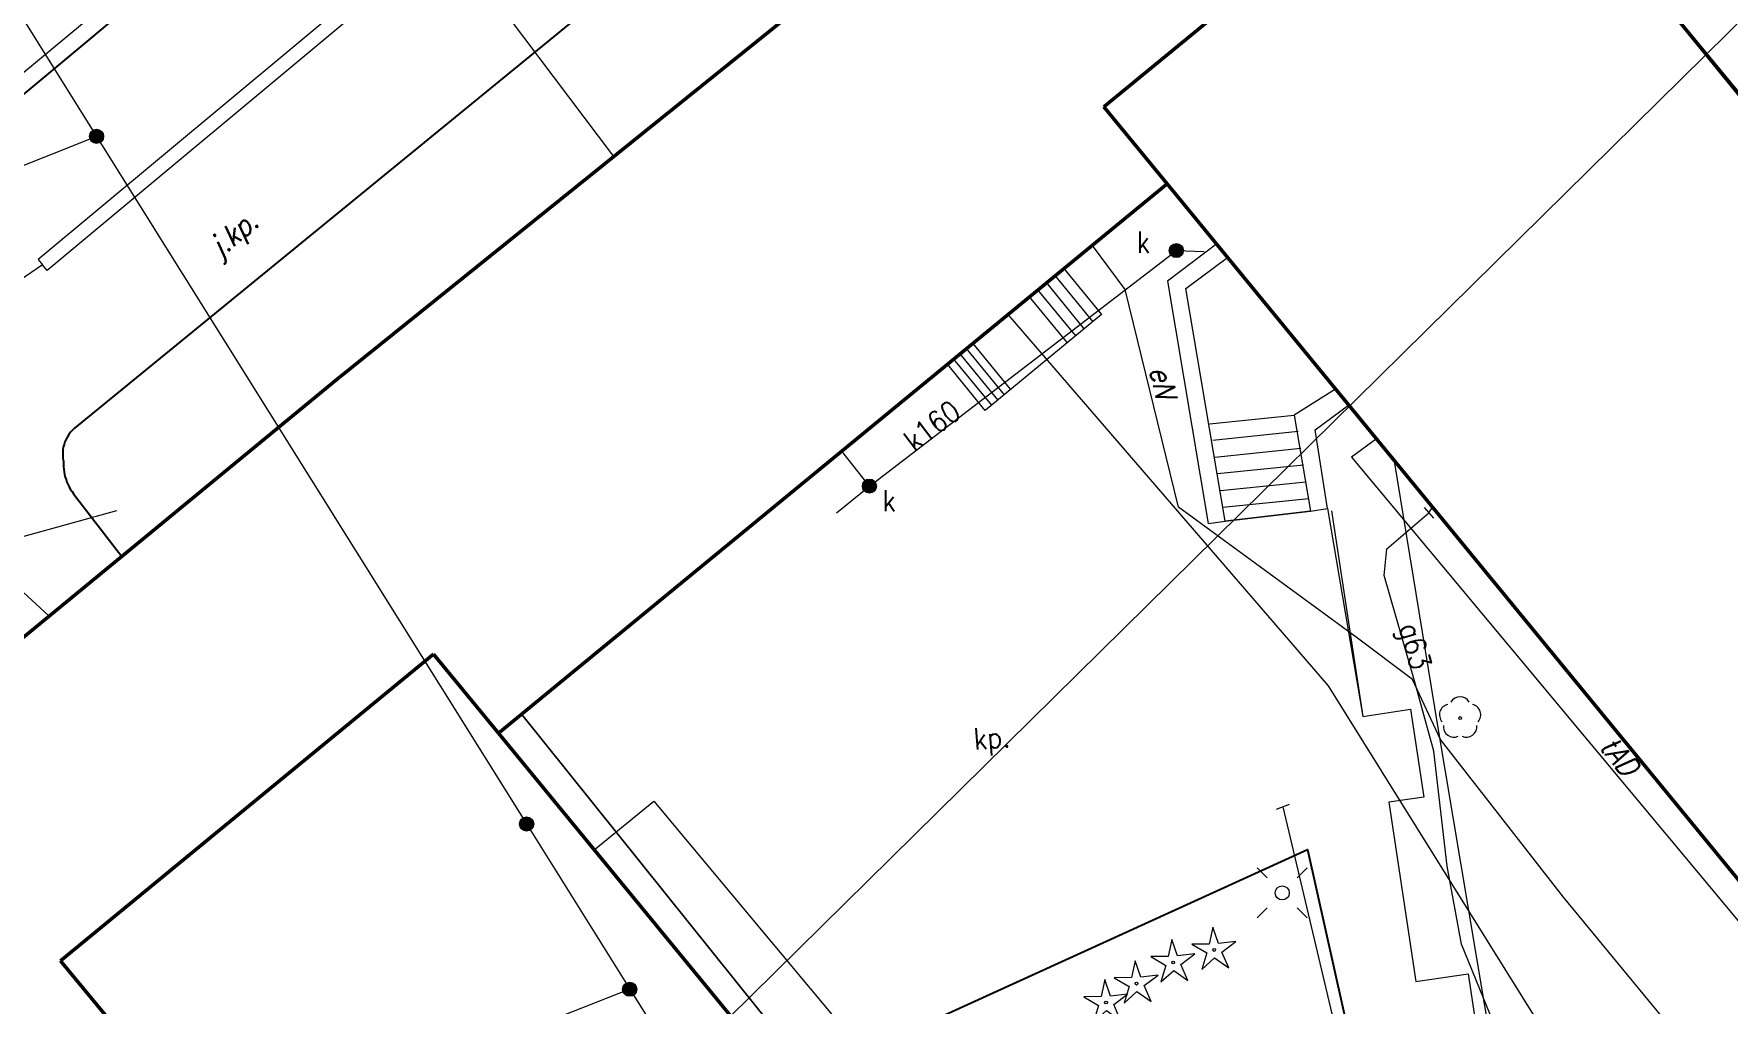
# Model space of a CAD drawing. Header units: metres. Extents: x 6548154 to 6548408, y 5572968 to 5573189.
# Drawn here: x 6548280.7 to 6548340.7, y 5573069.2 to 5573103.5 of the extents above; entities that cross this region are included whole.
import ezdxf
from ezdxf.enums import TextEntityAlignment as Align

# ---------------------------------------------------------------- set-up
doc = ezdxf.new("R2010")
doc.units = ezdxf.units.M
doc.header["$MEASUREMENT"] = 0
for name, color, linetype, lineweight in [('EGBB01 - Budynek', 7, 'Continuous', 15), ('EGBD - Działka ewidencyjna', 7, 'Continuous', 15), ('EGBP04 - Punkt graniczny stabilizowany trwale dokładny', 7, 'Continuous', 15), ('EGBS - Schody', 7, 'Continuous', 15), ('KTCR - Chodnik', 7, 'Continuous', 15), ('KTJZ - Jezdnia', 7, 'Continuous', 15), ('KTKR - Krawężnik', 7, 'Continuous', 15), ('KTPL - Plac', 7, 'Continuous', 15), ('OBOP01 - Drzewo iglaste', 7, 'Continuous', 15), ('OBOP02 - Drzewo liściaste', 7, 'Continuous', 15), ('PTTU - Trawnik', 7, 'Continuous', 15), ('SUPE - Przewód elektroenergetyczny', 7, 'Continuous', 15), ('SUPE_O - Przewód elektroenergetyczny - opis', 7, 'Continuous', 15), ('SUPG - Przewód gazowy', 7, 'Continuous', 15), ('SUPG_O - Przewód gazowy - opis', 7, 'Continuous', 15), ('SUPK - Przewód kanalizacyjny', 7, 'Continuous', 15), ('SUPK_O - Przewód kanalizacyjny - opis', 7, 'Continuous', 15), ('SUPT - Przewód telekomunikacyjny', 7, 'Continuous', 15), ('SUPT_O - Przewód telekomunikacyjny - opis', 7, 'Continuous', 15), ('SUPW - Przewód wodociągowy', 7, 'Continuous', 15), ('SUSM01 - Latarnia', 7, 'Continuous', 15), ('SUUS06 - Odwodnienie liniowe', 7, 'Continuous', 15), ('SUUS22_K - Właz - opis', 7, 'Continuous', 15), ('SUUS22_K - Właz okrągły', 7, 'Continuous', 15), ('SUXE - Punkt zmiany cech lub źródła danych o położeniu przewodu', 7, 'Continuous', 15), ('SUXG - Punkt zmiany cech lub źródła danych o położeniu przewodu', 7, 'Continuous', 15)]:
    doc.layers.add(name, color=color, linetype=linetype, lineweight=lineweight)
doc.styles.get("Standard").update_dxf_attribs({"font": 'txt.shx', "width": 0.75})

# ---------------------------------------------------------------- blocks, each defined once
blk = doc.blocks.new('EGBP04_02')
at = {"layer": 'EGBP04 - Punkt graniczny stabilizowany trwale dokładny', "linetype": 'Continuous', "lineweight": 18}
h = blk.add_hatch(color=7, dxfattribs=at)
edge = h.paths.add_edge_path()
edge.add_arc((0, 0), 0.5, 0, 360)
at = {"layer": 'EGBP04 - Punkt graniczny stabilizowany trwale dokładny', "color": 96, "linetype": 'Continuous', "lineweight": 18}
blk.add_circle((0, 0), 0.5, dxfattribs=at)
blk = doc.blocks.new('SUSM01')
at = {"layer": 'SUSM01 - Latarnia', "color": 7, "linetype": 'Continuous', "lineweight": 18}
for p, q in [((-1.767767, 1.767767), (-1.06066, 1.06066)), ((1.06066, 1.06066), (1.767767, 1.767767)), ((-1.767767, -1.767767), (-1.06066, -1.06066)), ((1.06066, -1.06066), (1.767767, -1.767767))]:
    blk.add_line(p, q, dxfattribs=at)
blk.add_circle((0, 0), 0.5, dxfattribs=at)
blk = doc.blocks.new('OBOP02_01')
at = {"layer": 'OBOP02 - Drzewo liściaste', "color": 96, "linetype": 'Continuous', "lineweight": 18}
blk.add_circle((0, 0), 0.1, dxfattribs=at)
for centre, start, end in [((0, 0.75), 30.14713, 149.85287), ((-0.713292, 0.231763), 102.14713, 221.85287), ((0.713292, 0.231763), 318.14713, 77.85287), ((-0.440839, -0.606763), 174.14713, 293.85287), ((0.440839, -0.606763), 246.14713, 5.85287)]:
    blk.add_arc(centre, 0.75, start, end, dxfattribs=at)
blk = doc.blocks.new('OBOP01_01')
at = {"layer": 'OBOP01 - Drzewo iglaste', "color": 96, "linetype": 'Continuous', "lineweight": 18, "flags": 128}
blk.add_lwpolyline([(0.884136, 1.380501), (-0.030797, 0.563971), (-1.031722, 1.272469), (-0.550182, 0.144665), (-1.525693, -0.598437), (-0.307362, -0.458824), (0.088436, -1.619499), (0.354882, -0.422491), (1.581168, -0.415753), (0.525277, 0.207879), (0.884136, 1.380501)], close=True, dxfattribs=at)
at = {"layer": 'OBOP01 - Drzewo iglaste', "color": 96, "linetype": 'Continuous', "lineweight": 18}
blk.add_circle((0, 0), 0.1, dxfattribs=at)
blk = doc.blocks.new('SUUS22_01')
at = {"layer": 'SUUS22_K - Właz okrągły', "linetype": 'Continuous', "lineweight": 18}
h = blk.add_hatch(color=7, dxfattribs=at)
edge = h.paths.add_edge_path()
edge.add_arc((0, 0), 0.5, 0, 360)
at = {"layer": 'SUUS22_K - Właz okrągły', "color": 7, "linetype": 'Continuous', "lineweight": 18}
blk.add_circle((0, 0), 0.5, dxfattribs=at)
blk = doc.blocks.new('SUXX_01')
at = {"layer": 'SUXE - Punkt zmiany cech lub źródła danych o położeniu przewodu', "color": 7, "linetype": 'Continuous', "lineweight": 18}
blk.add_line((0, -0.5), (0, 0.5), dxfattribs=at)
blk = doc.blocks.new('SUXX_01_1')
at = {"layer": 'SUXG - Punkt zmiany cech lub źródła danych o położeniu przewodu', "color": 7, "linetype": 'Continuous', "lineweight": 18}
blk.add_line((0, -0.5), (0, 0.5), dxfattribs=at)

msp = doc.modelspace()

# ---------------------------------------------------------------- linework, layer by layer
at = {"layer": 'EGBB01 - Budynek', "color": 7, "linetype": 'Continuous', "lineweight": 50, "flags": 128}
for points in [[(6548291.46, 5573091.3), (6548329.19, 5573121.65)], [(6548332.3, 5573112.17), (6548318.61, 5573100.93)], [(6548332.3, 5573112.17), (6548318.61, 5573100.93)], [(6548361.71, 5573076.15), (6548334.76, 5573109.15)], [(6548318.61, 5573100.93), (6548320.85, 5573098.21)], [(6548318.61, 5573100.93), (6548320.85, 5573098.21)], [(6548320.85, 5573098.21), (6548297.17, 5573078.76)], [(6548320.85, 5573098.21), (6548349.24, 5573063.65)], [(6548284.52, 5573085.59), (6548291.46, 5573091.3)], [(6548249.84, 5573057.09), (6548284.52, 5573085.59)], [(6548294.87, 5573081.56), (6548281.66, 5573070.71)], [(6548294.87, 5573081.56), (6548281.66, 5573070.71)], [(6548297.17, 5573078.76), (6548294.87, 5573081.56)], [(6548297.17, 5573078.76), (6548294.87, 5573081.56)], [(6548324.14, 5573045.94), (6548297.17, 5573078.76)], [(6548281.66, 5573070.71), (6548283.75, 5573068.18)], [(6548281.66, 5573070.71), (6548283.75, 5573068.18)]]:
    msp.add_lwpolyline(points, dxfattribs=at)
at = {"layer": 'EGBD - Działka ewidencyjna', "color": 96, "linetype": 'Continuous', "lineweight": 18, "flags": 128}
for points in [[(6548267.67, 5573124.3), (6548282.94, 5573099.89)], [(6548346.48, 5573109.24), (6548304.49, 5573067.86)], [(6548282.94, 5573099.89), (6548241.51, 5573083.39)], [(6548282.94, 5573099.89), (6548298.17, 5573075.55)], [(6548298.17, 5573075.55), (6548301.82, 5573069.7)], [(6548301.82, 5573069.7), (6548241.43, 5573045.92)], [(6548301.82, 5573069.7), (6548303.56, 5573066.93)]]:
    msp.add_lwpolyline(points, dxfattribs=at)
at = {"layer": 'EGBS - Schody', "color": 7, "linetype": 'Continuous', "lineweight": 18}
for p, q in [((6548322.62, 5573096.09), (6548320.87, 5573094.76)), ((6548321.52, 5573094.51), (6548322.99, 5573095.6)), ((6548321.52, 5573094.51), (6548322.99, 5573095.6)), ((6548322.99, 5573095.6), (6548322.62, 5573096.09)), ((6548322.99, 5573095.6), (6548326.82, 5573090.94)), ((6548313.08, 5573091.83), (6548317.19, 5573095.21)), ((6548317.19, 5573095.21), (6548318.53, 5573093.58)), ((6548317.62, 5573092.83), (6548316.28, 5573094.46)), ((6548317.92, 5573093.08), (6548316.59, 5573094.71)), ((6548318.23, 5573093.33), (6548316.89, 5573094.96)), ((6548320.87, 5573094.76), (6548322.31, 5573086.19)), ((6548322.91, 5573086.27), (6548321.52, 5573094.51)), ((6548322.91, 5573086.27), (6548321.52, 5573094.51)), ((6548317.32, 5573092.58), (6548315.98, 5573094.21)), ((6548318.53, 5573093.58), (6548314.41, 5573090.19)), ((6548314.64, 5573090.38), (6548313.29, 5573092.01)), ((6548314.86, 5573090.56), (6548313.52, 5573092.19)), ((6548315.09, 5573090.74), (6548313.75, 5573092.38)), ((6548315.31, 5573090.94), (6548313.98, 5573092.56)), ((6548314.41, 5573090.19), (6548313.08, 5573091.83)), ((6548326.82, 5573090.94), (6548325.35, 5573090.02)), ((6548326.82, 5573090.94), (6548325.35, 5573090.02)), ((6548327.28, 5573090.38), (6548326.82, 5573090.94)), ((6548326.1, 5573089.5), (6548327.28, 5573090.38)), ((6548322.35, 5573089.72), (6548325.35, 5573090.02)), ((6548325.35, 5573090.02), (6548325.93, 5573086.62)), ((6548325.35, 5573090.02), (6548325.93, 5573086.62)), ((6548325.5, 5573089.44), (6548322.47, 5573089.13)), ((6548326.53, 5573086.72), (6548326.1, 5573089.5)), ((6548322.54, 5573088.54), (6548325.59, 5573088.85)), ((6548325.68, 5573088.25), (6548322.64, 5573087.94)), ((6548322.74, 5573087.35), (6548325.77, 5573087.66)), ((6548325.87, 5573087.06), (6548322.83, 5573086.75)), ((6548325.93, 5573086.62), (6548322.91, 5573086.27)), ((6548325.93, 5573086.62), (6548326.53, 5573086.72)), ((6548322.31, 5573086.19), (6548322.91, 5573086.27))]:
    msp.add_line(p, q, dxfattribs=at)
at = {"layer": 'KTCR - Chodnik', "color": 7, "linetype": 'Continuous', "lineweight": 18, "flags": 128}
for points in [[(6548326.68, 5573086.63), (6548327.78, 5573079.36), (6548329.47, 5573079.62), (6548329.95, 5573076.5), (6548328.7, 5573076.32), (6548329.66, 5573069.97), (6548331.52, 5573070.25), (6548331.98, 5573067.19), (6548330.52, 5573066.97), (6548331.42, 5573063.76)], [(6548298, 5573079.43), (6548325.01, 5573045.78)]]:
    msp.add_lwpolyline(points, dxfattribs=at)
at = {"layer": 'KTJZ - Jezdnia', "color": 7, "linetype": 'Continuous', "lineweight": 18, "flags": 128}
for points in [[(6548280.59, 5573082.37), (6548283.83, 5573085.02), (6548282.12, 5573087.24), (6548282.07, 5573087.32), (6548282.01, 5573087.4), (6548281.97, 5573087.48), (6548281.93, 5573087.56), (6548281.89, 5573087.65), (6548281.86, 5573087.74), (6548281.83, 5573087.83), (6548281.81, 5573087.92), (6548281.79, 5573088.01), (6548281.78, 5573088.11), (6548281.77, 5573088.2), (6548281.77, 5573088.3), (6548281.77, 5573088.39), (6548281.75, 5573088.49), (6548281.74, 5573088.59), (6548281.74, 5573088.69), (6548281.75, 5573088.79), (6548281.76, 5573088.89), (6548281.79, 5573088.98), (6548281.82, 5573089.08), (6548281.86, 5573089.17), (6548281.91, 5573089.26), (6548281.96, 5573089.34), (6548282.02, 5573089.42), (6548282.09, 5573089.49), (6548282.16, 5573089.56), (6548317.89, 5573118.75)], [(6548334.76, 5573109.15), (6548341.19, 5573101.34), (6548341.89, 5573102.45), (6548343.8, 5573108.74)]]:
    msp.add_lwpolyline(points, dxfattribs=at)
at = {"layer": 'KTKR - Krawężnik', "color": 7, "linetype": 'Continuous', "lineweight": 25, "flags": 128}
for points in [[(6548317.89, 5573118.75), (6548282.16, 5573089.56), (6548282.09, 5573089.49), (6548282.02, 5573089.42), (6548281.96, 5573089.34), (6548281.91, 5573089.26), (6548281.86, 5573089.17), (6548281.82, 5573089.08), (6548281.79, 5573088.98), (6548281.76, 5573088.89), (6548281.75, 5573088.79), (6548281.74, 5573088.69), (6548281.74, 5573088.59), (6548281.75, 5573088.49), (6548281.77, 5573088.39), (6548281.77, 5573088.3), (6548281.77, 5573088.2), (6548281.78, 5573088.11), (6548281.79, 5573088.01), (6548281.81, 5573087.92), (6548281.83, 5573087.83), (6548281.86, 5573087.74), (6548281.89, 5573087.65), (6548281.93, 5573087.56), (6548281.97, 5573087.48), (6548282.01, 5573087.4), (6548282.07, 5573087.32), (6548282.12, 5573087.24), (6548283.83, 5573085.02)], [(6548293.33, 5573112.2), (6548276.62, 5573098.28)], [(6548325.66, 5573051.02), (6548311.51, 5573068.12), (6548325.83, 5573074.65), (6548330.53, 5573053.55)]]:
    msp.add_lwpolyline(points, dxfattribs=at)
at = {"layer": 'KTPL - Plac', "color": 7, "linetype": 'Continuous', "lineweight": 18, "flags": 128}
for points in [[(6548298, 5573079.43), (6548320.85, 5573098.21), (6548322.62, 5573096.09), (6548320.87, 5573094.76), (6548322.31, 5573086.19), (6548322.91, 5573086.27), (6548325.93, 5573086.62), (6548326.53, 5573086.72), (6548327.78, 5573079.36), (6548329.47, 5573079.62), (6548329.95, 5573076.5), (6548328.7, 5573076.32), (6548329.66, 5573069.97), (6548331.52, 5573070.25), (6548331.98, 5573067.19), (6548330.52, 5573066.97), (6548331.42, 5573063.76), (6548335.31, 5573046.6), (6548330.39, 5573043.76), (6548328.72, 5573042.37), (6548326.62, 5573044.31), (6548323.18, 5573041.7), (6548335.531, 5573025.415)], [(6548323.997, 5573020.924), (6548318.86, 5573027.96), (6548318.58, 5573027.75), (6548314.89, 5573033.64), (6548321.77, 5573037.64), (6548320.83, 5573038.23), (6548319.5, 5573040.7), (6548325.01, 5573045.78), (6548298, 5573079.43)]]:
    msp.add_lwpolyline(points, dxfattribs=at)
at = {"layer": 'PTTU - Trawnik', "color": 7, "linetype": 'Continuous', "lineweight": 18, "flags": 128}
msp.add_lwpolyline([(6548293.33, 5573112.2), (6548276.62, 5573098.28)], dxfattribs=at)
at = {"layer": 'SUPE - Przewód elektroenergetyczny', "color": 1, "linetype": 'Continuous', "lineweight": 18, "flags": 128}
for points in [[(6548264.73, 5573088.61), (6548279.24, 5573101.24), (6548289.37, 5573109.64), (6548301.05, 5573119.35), (6548310.54, 5573127.36)], [(6548362.201, 5573035.799), (6548357.88, 5573041.43), (6548356.57, 5573044.13), (6548355.5, 5573047.42), (6548353.56, 5573049.12), (6548351.6, 5573052.7), (6548334.89, 5573072.96), (6548330.53, 5573078.54), (6548329.54, 5573080.66), (6548327.55, 5573082.16), (6548321.26, 5573086.77), (6548319.37, 5573094.47), (6548318.21, 5573096.03)], [(6548315.21, 5573093.58), (6548326.56, 5573080.44), (6548334.07, 5573068.41), (6548340.65, 5573057.79), (6548365.61, 5573040.53), (6548368.784, 5573038.362)], [(6548329.99, 5573053.41), (6548330.23, 5573053.93), (6548324.96, 5573076.16)]]:
    msp.add_lwpolyline(points, dxfattribs=at)
at = {"layer": 'SUPG - Przewód gazowy', "color": 52, "linetype": 'Continuous', "lineweight": 18, "flags": 128}
for points in [[(6548330.44, 5573079.02), (6548328.91, 5573088.39)], [(6548330.12, 5573086.56), (6548330.24, 5573086.74)], [(6548354.83, 5573035.64), (6548354.75, 5573035.81), (6548346.17, 5573046.32), (6548344.3, 5573048.34), (6548342.81, 5573049.95), (6548341.45, 5573051.42), (6548339.82, 5573053.19), (6548334.35, 5573063.77), (6548331.28, 5573071.3), (6548330.77, 5573074.06), (6548330.3, 5573078.13), (6548329.61, 5573080.62), (6548328.54, 5573084.35), (6548328.63, 5573085.29), (6548330.12, 5573086.56)], [(6548338.08, 5573033.99), (6548332.65, 5573065.88), (6548330.44, 5573079.02)]]:
    msp.add_lwpolyline(points, dxfattribs=at)
at = {"layer": 'SUPK - Przewód kanalizacyjny', "color": 36, "linetype": 'Continuous', "lineweight": 18, "flags": 128}
for points in [[(6548301.26, 5573099.18), (6548297.02, 5573104.81), (6548314.35, 5573116.78)], [(6548309.15, 5573086.56), (6548310.31, 5573087.51), (6548321.18, 5573095.85), (6548322.16, 5573095.81)], [(6548281.03, 5573095.34), (6548280.23, 5573094.8), (6548264.61, 5573091.6)], [(6548310.31, 5573087.51), (6548309.33, 5573088.75)], [(6548283.65, 5573086.63), (6548278.69, 5573085.27), (6548281.25, 5573082.92)]]:
    msp.add_lwpolyline(points, dxfattribs=at)
at = {"layer": 'SUPT - Przewód telekomunikacyjny', "color": 30, "linetype": 'Continuous', "lineweight": 18, "flags": 128}
for points in [[(6548328.27, 5573089.18), (6548327.38, 5573088.53)], [(6548327.38, 5573088.53), (6548349.73, 5573061.75)]]:
    msp.add_lwpolyline(points, dxfattribs=at)
at = {"layer": 'SUPW - Przewód wodociągowy', "color": 5, "linetype": 'Continuous', "lineweight": 18, "flags": 128}
msp.add_lwpolyline([(6548300.56, 5573074.64), (6548302.67, 5573076.36), (6548313.75, 5573063.1), (6548326.57, 5573047.45), (6548329.95, 5573043.68), (6548331.56, 5573042.17), (6548332.32, 5573041.47), (6548333.02, 5573040.72), (6548333.65, 5573039.91), (6548334.22, 5573039.06), (6548334.91, 5573036.61), (6548335.49, 5573034.12), (6548335.61, 5573033.63)], dxfattribs=at)
at = {"layer": 'SUUS06 - Odwodnienie liniowe', "color": 0, "linetype": 'Continuous', "lineweight": 18}
for p, q in [((6548313.88, 5573123.032), (6548280.87, 5573095.532)), ((6548280.87, 5573095.532), (6548281.03, 5573095.34))]:
    msp.add_line(p, q, dxfattribs=at)
at = {"layer": 'SUUS06 - Odwodnienie liniowe', "color": 0, "lineweight": 18}
for p, q in [((6548314.2, 5573122.648), (6548281.19, 5573095.148)), ((6548281.19, 5573095.148), (6548281.03, 5573095.34))]:
    msp.add_line(p, q, dxfattribs=at)

# ---------------------------------------------------------------- block references
at = {"layer": 'EGBP04 - Punkt graniczny stabilizowany trwale dokładny', "color": 96, "linetype": 'Continuous', "lineweight": 18, "xscale": 0.5, "yscale": 0.5, "zscale": 0.5}
for p in [(6548282.94, 5573099.89), (6548298.17, 5573075.55), (6548301.82, 5573069.7)]:
    msp.add_blockref('EGBP04_02', p, dxfattribs=at)
at = {"layer": 'OBOP01 - Drzewo iglaste', "color": 96, "linetype": 'Continuous', "lineweight": 18, "xscale": 0.5, "yscale": 0.5, "zscale": 0.5, "rotation": 180}
for p in [(6548322.52, 5573071.09), (6548321.07, 5573070.65), (6548319.77, 5573069.9), (6548318.69, 5573069.23)]:
    msp.add_blockref('OBOP01_01', p, dxfattribs=at)
at = {"layer": 'OBOP02 - Drzewo liściaste', "color": 96, "linetype": 'Continuous', "lineweight": 18, "xscale": 0.5, "yscale": 0.5, "zscale": 0.5}
msp.add_blockref('OBOP02_01', (6548331.23, 5573079.3), dxfattribs=at)
at = {"layer": 'SUSM01 - Latarnia', "color": 7, "linetype": 'Continuous', "lineweight": 18, "xscale": 0.5, "yscale": 0.5, "zscale": 0.5}
msp.add_blockref('SUSM01', (6548324.93, 5573073.11), dxfattribs=at)
at = {"layer": 'SUUS22_K - Właz okrągły', "color": 7, "linetype": 'Continuous', "lineweight": 18, "xscale": 0.5, "yscale": 0.5, "zscale": 0.5}
for p in [(6548321.18, 5573095.85), (6548310.31, 5573087.51)]:
    msp.add_blockref('SUUS22_01', p, dxfattribs=at)
at = {"layer": 'SUXE - Punkt zmiany cech lub źródła danych o położeniu przewodu', "color": 7, "linetype": 'Continuous', "lineweight": 18, "xscale": 0.5, "yscale": 0.5, "zscale": 0.5, "rotation": 291.291}
msp.add_blockref('SUXX_01', (6548324.96, 5573076.16), dxfattribs=at)
at = {"layer": 'SUXG - Punkt zmiany cech lub źródła danych o położeniu przewodu', "color": 7, "linetype": 'Continuous', "lineweight": 18, "xscale": 0.5, "yscale": 0.5, "zscale": 0.5, "rotation": 220.601}
msp.add_blockref('SUXX_01_1', (6548330.12, 5573086.56), dxfattribs=at)

# ---------------------------------------------------------------- texts
at = {"layer": 'KTJZ - Jezdnia', "color": 7, "linetype": 'Continuous', "lineweight": 18, "oblique": 15, "width": 0.87}
msp.add_text('j.kp.', height=0.75, rotation=39.992, dxfattribs=at).set_placement((6548286.84, 5573096.15), align=Align.TOP_LEFT)
at = {"layer": 'KTPL - Plac', "color": 7, "linetype": 'Continuous', "lineweight": 18, "width": 0.87}
msp.add_text('kp.', height=0.75, rotation=4.485, dxfattribs=at).set_placement((6548314.03, 5573078.18))
msp.add_text('kp.', height=0.75, rotation=4.485, dxfattribs=at).set_placement((6548314.03, 5573078.18))
msp.add_text('kp.', height=0.75, rotation=4.485, dxfattribs=at).set_placement((6548314.03, 5573078.18))
at = {"layer": 'SUPE_O - Przewód elektroenergetyczny - opis', "color": 1, "linetype": 'Continuous', "lineweight": 18, "oblique": 15, "width": 0.87}
msp.add_text('eN', height=0.75, rotation=283.054, dxfattribs=at).set_placement((6548320.95, 5573091.82), align=Align.TOP_LEFT)
at = {"layer": 'SUPG_O - Przewód gazowy - opis', "color": 52, "linetype": 'Continuous', "lineweight": 18, "width": 0.87}
msp.add_text('g63', height=0.75, rotation=286.007, dxfattribs=at).set_placement((6548329.06, 5573082.53))
at = {"layer": 'SUPK_O - Przewód kanalizacyjny - opis', "color": 36, "linetype": 'Continuous', "lineweight": 18, "width": 0.87}
msp.add_text('k160', height=0.75, rotation=36.778, dxfattribs=at).set_placement((6548311.89, 5573088.71))
at = {"layer": 'SUPT_O - Przewód telekomunikacyjny - opis', "color": 30, "linetype": 'Continuous', "lineweight": 18, "oblique": 15, "width": 0.87}
msp.add_text('tAD', height=0.75, rotation=309.111, dxfattribs=at).set_placement((6548336.71, 5573078.75), align=Align.TOP_LEFT)
at = {"layer": 'SUUS22_K - Właz - opis', "color": 7, "linetype": 'Continuous', "lineweight": 18, "width": 0.87}
for p in [(6548319.77, 5573095.77), (6548310.77, 5573086.62)]:
    msp.add_text('k', height=0.75, dxfattribs=at).set_placement(p)

doc.saveas('drawing.dxf')
